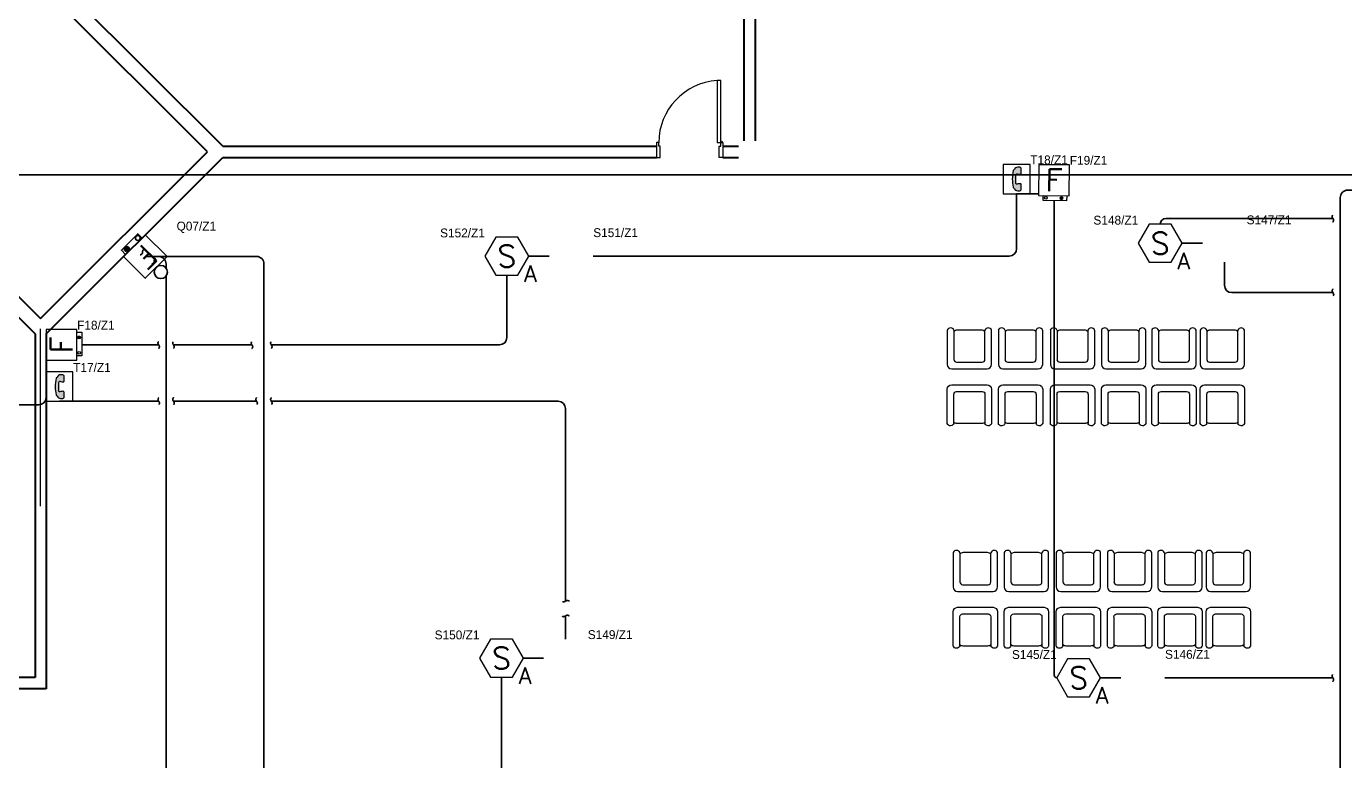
# Model space of a CAD drawing. Extents: x -59 to 582, y -1177 to 100.
# Drawn here: x 227.62 to 245.47, y -646.1 to -636.15 of the extents above; entities that cross this region are included whole.
import ezdxf
from ezdxf.enums import TextEntityAlignment as Align

# ---------------------------------------------------------------- set-up
doc = ezdxf.new("R2010")
doc.units = 0
doc.header["$LTSCALE"] = 0.15
doc.linetypes.add('HIDDEN', pattern=[0.375, 0.25, -0.125])
doc.layers.get('0').update_dxf_attribs({"color": 252})
for name, color, linetype in [('0 ARCH', 252, 'Continuous'), ('0 fire alarm', 252, 'Continuous'), ('0 sockets', 252, 'Continuous'), ('AUTOINCR', 7, 'Continuous'), ('bound', 252, 'Continuous'), ('FIRE_LOOP', 7, 'Continuous'), ('WIRING', 4, 'Continuous')]:
    doc.layers.add(name, color=color, linetype=linetype)
for name, color, linetype, lineweight in [('anal', 252, 'Continuous', 20), ('DOOR', 252, 'Continuous', 20), ('FUR', 252, 'Continuous', 9), ('T-FIRE-B', 4, 'Continuous', 0), ('T-TEXT', 2, 'Continuous', 0), ('wall', 252, 'Continuous', 30)]:
    doc.layers.add(name, color=color, linetype=linetype, lineweight=lineweight)
doc.styles.add('ROMAND', font='ROMAND.SHX')
doc.styles.add('ROMANS', font='ROMANS.shx', dxfattribs={"width": 0.8})
doc.styles.add('TEXT-NFP', font='simplex.shx')
pattern_1 = [(0, (0, 0), (0, 6.985), [5.08, -1.905]), (90, (0, 0), (-6.985, 4e-16), [5.08, -1.905])]

# ---------------------------------------------------------------- blocks, each defined once
blk = doc.blocks.new('WQ')
h = blk.add_hatch(color=6)
h.dxf.hatch_style = 1
h.paths.add_polyline_path([(-126.091, 5), (-126.091, -169.521), (126.091, -169.521), (126.091, 5)])
h.paths.add_polyline_path([(121.091, 0), (121.091, -164.521), (-121.091, -164.521), (-121.091, 0)], flags=16)
at = {"layer": '0 sockets', "color": 3, "style": 'ROMAND'}
blk.add_attdef('ACCESS_CONTROL', (-48.663, 7.622), '', height=7.973, dxfattribs=at)
blk = doc.blocks.new('ARCH')
at = {"layer": 'anal'}
blk.add_line((46.2, 372.6), (46.2, 375), dxfattribs=at)
blk.add_line((46.2, 372.6), (46.2, 375), dxfattribs=at)
blk.add_line((46.2, 372.6), (46.2, 375), dxfattribs=at)
blk.add_line((46.2, 372.6), (46.2, 375), dxfattribs=at)
blk.add_line((46.2, 372.6), (46.2, 375), dxfattribs=at)
blk.add_line((46.2, 372.6), (46.2, 375), dxfattribs=at)
blk.add_line((46.2, 372.6), (46.2, 375), dxfattribs=at)
blk.add_line((46.2, 372.6), (46.2, 375), dxfattribs=at)
blk.add_line((46.2, 372.6), (46.2, 375), dxfattribs=at)
blk.add_line((46.2, 372.6), (46.2, 375), dxfattribs=at)
blk.add_line((46.2, 372.6), (46.2, 375), dxfattribs=at)
blk.add_line((46.2, 372.6), (46.2, 375), dxfattribs=at)
blk.add_line((46.2, 372.6), (46.2, 375), dxfattribs=at)
blk.add_line((46.2, 372.6), (46.2, 375), dxfattribs=at)
blk.add_line((46.2, 372.6), (46.2, 375), dxfattribs=at)
blk.add_line((46.2, 372.6), (46.2, 375), dxfattribs=at)
blk.add_line((46.2, 372.6), (46.2, 375), dxfattribs=at)
blk.add_line((46.2, 372.6), (46.2, 375), dxfattribs=at)
at = {"layer": 'bound', "color": 2}
blk.add_lwpolyline([(91.902, 377.348), (94.426, 377.348), (94.426, 312.722), (-14.994, 312.722), (-14.994, 377.09), (94.639, 377.09)], dxfattribs=at)
at = {"layer": 'DOOR'}
for p, q in [((55.411, 378.365), (55.363, 378.365)), ((55.363, 378.365), (55.363, 377.525)), ((55.411, 377.525), (55.411, 378.365)), ((54.571, 377.525), (54.541, 377.525)), ((54.541, 377.525), (54.541, 377.325)), ((54.571, 377.475), (54.571, 377.525)), ((54.591, 377.475), (54.571, 377.475)), ((54.591, 377.325), (54.591, 377.475)), ((55.363, 377.525), (55.411, 377.525)), ((55.391, 377.325), (55.391, 377.475)), ((55.391, 377.475), (55.411, 377.475)), ((55.411, 377.525), (55.441, 377.525)), ((55.411, 377.475), (55.411, 377.525)), ((55.441, 377.525), (55.441, 377.325)), ((54.541, 377.325), (54.591, 377.325)), ((55.441, 377.325), (55.391, 377.325))]:
    blk.add_line(p, q, dxfattribs=at)
blk.add_circle((55.421, 377.535), 0.01, dxfattribs=at)
blk.add_arc((55.416, 377.522), 0.845, 93.6111, 179.7782, dxfattribs=at)
at = {"layer": 'FUR'}
for p, q in [((58.478, 374.984), (58.478, 374.519)), ((58.568, 374.982), (58.568, 374.587)), ((58.943, 374.984), (58.613, 374.984)), ((58.988, 374.587), (58.988, 374.982)), ((59.078, 374.519), (59.078, 374.984)), ((59.17, 374.984), (59.17, 374.519)), ((59.26, 374.982), (59.26, 374.587)), ((59.635, 374.984), (59.305, 374.984)), ((59.68, 374.587), (59.68, 374.982)), ((59.77, 374.519), (59.77, 374.984)), ((59.874, 374.984), (59.874, 374.519)), ((59.964, 374.982), (59.964, 374.587)), ((60.339, 374.984), (60.009, 374.984)), ((60.384, 374.587), (60.384, 374.982)), ((60.474, 374.519), (60.474, 374.984)), ((60.565, 374.984), (60.565, 374.519)), ((60.655, 374.982), (60.655, 374.587)), ((61.03, 374.984), (60.7, 374.984)), ((61.075, 374.587), (61.075, 374.982)), ((61.165, 374.519), (61.165, 374.984)), ((61.247, 374.984), (61.247, 374.519)), ((61.337, 374.982), (61.337, 374.587)), ((61.712, 374.984), (61.382, 374.984)), ((61.757, 374.587), (61.757, 374.982)), ((61.847, 374.519), (61.847, 374.984)), ((61.903, 374.984), (61.903, 374.519)), ((61.993, 374.982), (61.993, 374.587)), ((62.368, 374.984), (62.038, 374.984)), ((62.413, 374.587), (62.413, 374.982)), ((62.503, 374.519), (62.503, 374.984)), ((58.605, 374.549), (58.95, 374.549)), ((59.297, 374.549), (59.642, 374.549)), ((60.001, 374.549), (60.346, 374.549)), ((60.693, 374.549), (61.038, 374.549)), ((61.374, 374.549), (61.719, 374.549)), ((62.03, 374.549), (62.375, 374.549)), ((58.538, 374.459), (59.018, 374.459)), ((59.23, 374.459), (59.71, 374.459)), ((59.934, 374.459), (60.414, 374.459)), ((60.625, 374.459), (61.105, 374.459)), ((61.307, 374.459), (61.787, 374.459)), ((61.963, 374.459), (62.443, 374.459)), ((58.478, 373.718), (58.478, 374.183)), ((58.538, 374.243), (59.018, 374.243)), ((59.078, 374.183), (59.078, 373.718)), ((59.17, 373.718), (59.17, 374.183)), ((59.23, 374.243), (59.71, 374.243)), ((59.77, 374.183), (59.77, 373.718)), ((59.874, 373.718), (59.874, 374.183)), ((59.934, 374.243), (60.414, 374.243)), ((60.474, 374.183), (60.474, 373.718)), ((60.565, 373.718), (60.565, 374.183)), ((60.625, 374.243), (61.105, 374.243)), ((61.165, 374.183), (61.165, 373.718)), ((61.247, 373.718), (61.247, 374.183)), ((61.307, 374.243), (61.787, 374.243)), ((61.847, 374.183), (61.847, 373.718)), ((61.903, 373.718), (61.903, 374.183)), ((61.963, 374.243), (62.443, 374.243)), ((62.503, 374.183), (62.503, 373.718)), ((58.568, 373.72), (58.568, 374.115)), ((58.605, 374.153), (58.95, 374.153)), ((58.988, 374.115), (58.988, 373.72)), ((59.26, 373.72), (59.26, 374.115)), ((59.297, 374.153), (59.642, 374.153)), ((59.68, 374.115), (59.68, 373.72)), ((59.964, 373.72), (59.964, 374.115)), ((60.001, 374.153), (60.346, 374.153)), ((60.384, 374.115), (60.384, 373.72)), ((60.655, 373.72), (60.655, 374.115)), ((60.693, 374.153), (61.038, 374.153)), ((61.075, 374.115), (61.075, 373.72)), ((61.337, 373.72), (61.337, 374.115)), ((61.374, 374.153), (61.719, 374.153)), ((61.757, 374.115), (61.757, 373.72)), ((61.993, 373.72), (61.993, 374.115)), ((62.03, 374.153), (62.375, 374.153)), ((62.413, 374.115), (62.413, 373.72)), ((58.943, 373.718), (58.613, 373.718)), ((59.635, 373.718), (59.305, 373.718)), ((60.339, 373.718), (60.009, 373.718)), ((61.03, 373.718), (60.7, 373.718)), ((61.712, 373.718), (61.382, 373.718)), ((62.368, 373.718), (62.038, 373.718)), ((58.558, 371.969), (58.558, 371.504)), ((58.648, 371.967), (58.648, 371.572)), ((59.023, 371.969), (58.693, 371.969)), ((59.068, 371.572), (59.068, 371.967)), ((59.158, 371.504), (59.158, 371.969)), ((59.25, 371.969), (59.25, 371.504)), ((59.34, 371.967), (59.34, 371.572)), ((59.715, 371.969), (59.385, 371.969)), ((59.76, 371.572), (59.76, 371.967)), ((59.85, 371.504), (59.85, 371.969)), ((59.954, 371.969), (59.954, 371.504)), ((60.044, 371.967), (60.044, 371.572)), ((60.419, 371.969), (60.089, 371.969)), ((60.464, 371.572), (60.464, 371.967)), ((60.554, 371.504), (60.554, 371.969)), ((60.646, 371.969), (60.646, 371.504)), ((60.736, 371.967), (60.736, 371.572)), ((61.111, 371.969), (60.781, 371.969)), ((61.156, 371.572), (61.156, 371.967)), ((61.246, 371.504), (61.246, 371.969)), ((61.328, 371.969), (61.328, 371.504)), ((61.418, 371.967), (61.418, 371.572)), ((61.793, 371.969), (61.463, 371.969)), ((61.838, 371.572), (61.838, 371.967)), ((61.928, 371.504), (61.928, 371.969)), ((61.983, 371.969), (61.983, 371.504)), ((62.073, 371.967), (62.073, 371.572)), ((62.448, 371.969), (62.118, 371.969)), ((62.493, 371.572), (62.493, 371.967)), ((62.583, 371.504), (62.583, 371.969)), ((58.686, 371.534), (59.031, 371.534)), ((59.378, 371.534), (59.723, 371.534)), ((60.082, 371.534), (60.427, 371.534)), ((60.773, 371.534), (61.118, 371.534)), ((61.455, 371.534), (61.8, 371.534)), ((62.111, 371.534), (62.456, 371.534)), ((58.618, 371.444), (59.098, 371.444)), ((59.31, 371.444), (59.79, 371.444)), ((60.014, 371.444), (60.494, 371.444)), ((60.706, 371.444), (61.186, 371.444)), ((61.388, 371.444), (61.868, 371.444)), ((62.043, 371.444), (62.523, 371.444)), ((58.558, 370.703), (58.558, 371.168)), ((58.618, 371.228), (59.098, 371.228)), ((58.686, 371.138), (59.031, 371.138)), ((59.158, 371.168), (59.158, 370.703)), ((59.25, 370.703), (59.25, 371.168)), ((59.31, 371.228), (59.79, 371.228)), ((59.378, 371.138), (59.723, 371.138)), ((59.85, 371.168), (59.85, 370.703)), ((59.954, 370.703), (59.954, 371.168)), ((60.014, 371.228), (60.494, 371.228)), ((60.082, 371.138), (60.427, 371.138)), ((60.554, 371.168), (60.554, 370.703)), ((60.646, 370.703), (60.646, 371.168)), ((60.706, 371.228), (61.186, 371.228)), ((60.773, 371.138), (61.118, 371.138)), ((61.246, 371.168), (61.246, 370.703)), ((61.328, 370.703), (61.328, 371.168)), ((61.388, 371.228), (61.868, 371.228)), ((61.455, 371.138), (61.8, 371.138)), ((61.928, 371.168), (61.928, 370.703)), ((61.983, 370.703), (61.983, 371.168)), ((62.043, 371.228), (62.523, 371.228)), ((62.111, 371.138), (62.456, 371.138)), ((62.583, 371.168), (62.583, 370.703)), ((58.648, 370.705), (58.648, 371.101)), ((59.068, 371.101), (59.068, 370.705)), ((59.34, 370.705), (59.34, 371.101)), ((59.76, 371.101), (59.76, 370.705)), ((60.044, 370.705), (60.044, 371.101)), ((60.464, 371.101), (60.464, 370.705)), ((60.736, 370.705), (60.736, 371.101)), ((61.156, 371.101), (61.156, 370.705)), ((61.418, 370.705), (61.418, 371.101)), ((61.838, 371.101), (61.838, 370.705)), ((62.073, 370.705), (62.073, 371.101)), ((62.493, 371.101), (62.493, 370.705)), ((59.023, 370.703), (58.693, 370.703)), ((59.715, 370.703), (59.385, 370.703)), ((60.419, 370.703), (60.089, 370.703)), ((61.111, 370.703), (60.781, 370.703)), ((61.793, 370.703), (61.463, 370.703)), ((62.448, 370.703), (62.118, 370.703))]:
    blk.add_line(p, q, dxfattribs=at)
for centre, major_axis, start_param, end_param in [((58.522, 374.967), (-0.0339, 0.0339), 4.256093, 6.69338), ((58.613, 374.924), (-0.0424, 0.0424), -0.785398, 0.062664), ((58.943, 374.924), (0.0424, 0.0424), 6.220521, 7.068583), ((59.033, 374.967), (0.0339, 0.0339), 5.87299, 8.310278), ((59.214, 374.967), (-0.0339, 0.0339), 4.256093, 6.69338), ((59.305, 374.924), (-0.0424, 0.0424), -0.785398, 0.062664), ((59.635, 374.924), (0.0424, 0.0424), 6.220521, 7.068583), ((59.725, 374.967), (0.0339, 0.0339), 5.87299, 8.310278), ((59.918, 374.967), (-0.0339, 0.0339), 4.256093, 6.69338), ((60.009, 374.924), (-0.0424, 0.0424), -0.785398, 0.062664), ((60.339, 374.924), (0.0424, 0.0424), 6.220521, 7.068583), ((60.429, 374.967), (0.0339, 0.0339), 5.87299, 8.310278), ((60.61, 374.967), (-0.0339, 0.0339), 4.256093, 6.69338), ((60.7, 374.924), (-0.0424, 0.0424), -0.785398, 0.062664), ((61.03, 374.924), (0.0424, 0.0424), 6.220521, 7.068583), ((61.121, 374.967), (0.0339, 0.0339), 5.87299, 8.310278), ((61.292, 374.967), (-0.0339, 0.0339), 4.256093, 6.69338), ((61.382, 374.924), (-0.0424, 0.0424), -0.785398, 0.062664), ((61.712, 374.924), (0.0424, 0.0424), 6.220521, 7.068583), ((61.802, 374.967), (0.0339, 0.0339), 5.87299, 8.310278), ((61.947, 374.967), (-0.0339, 0.0339), 4.256093, 6.69338), ((62.038, 374.924), (-0.0424, 0.0424), -0.785398, 0.062664), ((62.368, 374.924), (0.0424, 0.0424), 6.220521, 7.068583), ((62.458, 374.967), (0.0339, 0.0339), 5.87299, 8.310278), ((58.538, 374.519), (-0.0424, 0.0424), 0.785398, 2.356194), ((58.605, 374.587), (0.0265, 0.0265), 2.356194, 3.926991), ((58.95, 374.587), (0.0265, 0.0265), 3.926991, 5.497787), ((59.018, 374.519), (0.0424, 0.0424), 3.926991, 5.497787), ((59.23, 374.519), (-0.0424, 0.0424), 0.785398, 2.356194), ((59.297, 374.587), (0.0265, 0.0265), 2.356194, 3.926991), ((59.642, 374.587), (0.0265, 0.0265), 3.926991, 5.497787), ((59.71, 374.519), (0.0424, 0.0424), 3.926991, 5.497787), ((59.934, 374.519), (-0.0424, 0.0424), 0.785398, 2.356194), ((60.001, 374.587), (0.0265, 0.0265), 2.356194, 3.926991), ((60.346, 374.587), (0.0265, 0.0265), 3.926991, 5.497787), ((60.414, 374.519), (0.0424, 0.0424), 3.926991, 5.497787), ((60.625, 374.519), (-0.0424, 0.0424), 0.785398, 2.356194), ((60.693, 374.587), (0.0265, 0.0265), 2.356194, 3.926991), ((61.038, 374.587), (0.0265, 0.0265), 3.926991, 5.497787), ((61.105, 374.519), (0.0424, 0.0424), 3.926991, 5.497787), ((61.307, 374.519), (-0.0424, 0.0424), 0.785398, 2.356194), ((61.374, 374.587), (0.0265, 0.0265), 2.356194, 3.926991), ((61.719, 374.587), (0.0265, 0.0265), 3.926991, 5.497787), ((61.787, 374.519), (0.0424, 0.0424), 3.926991, 5.497787), ((61.963, 374.519), (-0.0424, 0.0424), 0.785398, 2.356194), ((62.03, 374.587), (0.0265, 0.0265), 2.356194, 3.926991), ((62.375, 374.587), (0.0265, 0.0265), 3.926991, 5.497787), ((62.443, 374.519), (0.0424, 0.0424), 3.926991, 5.497787), ((58.603, 371.952), (-0.0339, 0.0339), 4.256093, 6.69338), ((58.693, 371.909), (-0.0424, 0.0424), -0.785398, 0.062664), ((59.023, 371.909), (0.0424, 0.0424), 6.220521, 7.068583), ((59.114, 371.952), (0.0339, 0.0339), 5.87299, 8.310278), ((59.295, 371.952), (-0.0339, 0.0339), 4.256093, 6.69338), ((59.385, 371.909), (-0.0424, 0.0424), -0.785398, 0.062664), ((59.715, 371.909), (0.0424, 0.0424), 6.220521, 7.068583), ((59.806, 371.952), (0.0339, 0.0339), 5.87299, 8.310278), ((59.999, 371.952), (-0.0339, 0.0339), 4.256093, 6.69338), ((60.089, 371.909), (-0.0424, 0.0424), -0.785398, 0.062664), ((60.419, 371.909), (0.0424, 0.0424), 6.220521, 7.068583), ((60.509, 371.952), (0.0339, 0.0339), 5.87299, 8.310278), ((60.691, 371.952), (-0.0339, 0.0339), 4.256093, 6.69338), ((60.781, 371.909), (-0.0424, 0.0424), -0.785398, 0.062664), ((61.111, 371.909), (0.0424, 0.0424), 6.220521, 7.068583), ((61.201, 371.952), (0.0339, 0.0339), 5.87299, 8.310278), ((61.372, 371.952), (-0.0339, 0.0339), 4.256093, 6.69338), ((61.463, 371.909), (-0.0424, 0.0424), -0.785398, 0.062664), ((61.793, 371.909), (0.0424, 0.0424), 6.220521, 7.068583), ((61.883, 371.952), (0.0339, 0.0339), 5.87299, 8.310278), ((62.028, 371.952), (-0.0339, 0.0339), 4.256093, 6.69338), ((62.118, 371.909), (-0.0424, 0.0424), -0.785398, 0.062664), ((62.448, 371.909), (0.0424, 0.0424), 6.220521, 7.068583), ((62.539, 371.952), (0.0339, 0.0339), 5.87299, 8.310278), ((58.618, 371.504), (-0.0424, 0.0424), 0.785398, 2.356194), ((58.686, 371.572), (0.0265, 0.0265), 2.356194, 3.926991), ((59.031, 371.572), (0.0265, 0.0265), 3.926991, 5.497787), ((59.098, 371.504), (0.0424, 0.0424), 3.926991, 5.497787), ((59.31, 371.504), (-0.0424, 0.0424), 0.785398, 2.356194), ((59.378, 371.572), (0.0265, 0.0265), 2.356194, 3.926991), ((59.723, 371.572), (0.0265, 0.0265), 3.926991, 5.497787), ((59.79, 371.504), (0.0424, 0.0424), 3.926991, 5.497787), ((60.014, 371.504), (-0.0424, 0.0424), 0.785398, 2.356194), ((60.082, 371.572), (0.0265, 0.0265), 2.356194, 3.926991), ((60.427, 371.572), (0.0265, 0.0265), 3.926991, 5.497787), ((60.494, 371.504), (0.0424, 0.0424), 3.926991, 5.497787), ((60.706, 371.504), (-0.0424, 0.0424), 0.785398, 2.356194), ((60.773, 371.572), (0.0265, 0.0265), 2.356194, 3.926991), ((61.118, 371.572), (0.0265, 0.0265), 3.926991, 5.497787), ((61.186, 371.504), (0.0424, 0.0424), 3.926991, 5.497787), ((61.388, 371.504), (-0.0424, 0.0424), 0.785398, 2.356194), ((61.455, 371.572), (0.0265, 0.0265), 2.356194, 3.926991), ((61.8, 371.572), (0.0265, 0.0265), 3.926991, 5.497787), ((61.868, 371.504), (0.0424, 0.0424), 3.926991, 5.497787), ((62.043, 371.504), (-0.0424, 0.0424), 0.785398, 2.356194), ((62.111, 371.572), (0.0265, 0.0265), 2.356194, 3.926991), ((62.456, 371.572), (0.0265, 0.0265), 3.926991, 5.497787), ((62.523, 371.504), (0.0424, 0.0424), 3.926991, 5.497787)]:
    blk.add_ellipse(centre, major_axis=major_axis, ratio=1, start_param=start_param, end_param=end_param, dxfattribs=at)
at = {"layer": 'FUR', "extrusion": (0, 0, -1)}
for centre, major_axis, start_param, end_param in [((58.538, 374.183), (0.0424, 0.0424), 3.926991, 5.497787), ((59.018, 374.183), (-0.0424, 0.0424), 0.785398, 2.356194), ((59.23, 374.183), (0.0424, 0.0424), 3.926991, 5.497787), ((59.71, 374.183), (-0.0424, 0.0424), 0.785398, 2.356194), ((59.934, 374.183), (0.0424, 0.0424), 3.926991, 5.497787), ((60.414, 374.183), (-0.0424, 0.0424), 0.785398, 2.356194), ((60.625, 374.183), (0.0424, 0.0424), 3.926991, 5.497787), ((61.105, 374.183), (-0.0424, 0.0424), 0.785398, 2.356194), ((61.307, 374.183), (0.0424, 0.0424), 3.926991, 5.497787), ((61.787, 374.183), (-0.0424, 0.0424), 0.785398, 2.356194), ((61.963, 374.183), (0.0424, 0.0424), 3.926991, 5.497787), ((62.443, 374.183), (-0.0424, 0.0424), 0.785398, 2.356194), ((58.605, 374.115), (0.0265, 0.0265), 3.926991, 5.497787), ((58.95, 374.115), (0.0265, 0.0265), -0.785398, 0.785398), ((59.297, 374.115), (0.0265, 0.0265), 3.926991, 5.497787), ((59.642, 374.115), (0.0265, 0.0265), -0.785398, 0.785398), ((60.001, 374.115), (0.0265, 0.0265), 3.926991, 5.497787), ((60.346, 374.115), (0.0265, 0.0265), -0.785398, 0.785398), ((60.693, 374.115), (0.0265, 0.0265), 3.926991, 5.497787), ((61.038, 374.115), (0.0265, 0.0265), -0.785398, 0.785398), ((61.374, 374.115), (0.0265, 0.0265), 3.926991, 5.497787), ((61.719, 374.115), (0.0265, 0.0265), -0.785398, 0.785398), ((62.03, 374.115), (0.0265, 0.0265), 3.926991, 5.497787), ((62.375, 374.115), (0.0265, 0.0265), -0.785398, 0.785398), ((58.522, 373.735), (0.0339, 0.0339), 1.1145, 3.551788), ((58.613, 373.778), (0.0424, 0.0424), 2.356194, 3.204257), ((58.943, 373.778), (-0.0424, 0.0424), 3.078929, 3.926991), ((59.033, 373.735), (-0.0339, 0.0339), 2.731397, 5.168685), ((59.214, 373.735), (0.0339, 0.0339), 1.1145, 3.551788), ((59.305, 373.778), (0.0424, 0.0424), 2.356194, 3.204257), ((59.635, 373.778), (-0.0424, 0.0424), 3.078929, 3.926991), ((59.725, 373.735), (-0.0339, 0.0339), 2.731397, 5.168685), ((59.918, 373.735), (0.0339, 0.0339), 1.1145, 3.551788), ((60.009, 373.778), (0.0424, 0.0424), 2.356194, 3.204257), ((60.339, 373.778), (-0.0424, 0.0424), 3.078929, 3.926991), ((60.429, 373.735), (-0.0339, 0.0339), 2.731397, 5.168685), ((60.61, 373.735), (0.0339, 0.0339), 1.1145, 3.551788), ((60.7, 373.778), (0.0424, 0.0424), 2.356194, 3.204257), ((61.03, 373.778), (-0.0424, 0.0424), 3.078929, 3.926991), ((61.121, 373.735), (-0.0339, 0.0339), 2.731397, 5.168685), ((61.292, 373.735), (0.0339, 0.0339), 1.1145, 3.551788), ((61.382, 373.778), (0.0424, 0.0424), 2.356194, 3.204257), ((61.712, 373.778), (-0.0424, 0.0424), 3.078929, 3.926991), ((61.802, 373.735), (-0.0339, 0.0339), 2.731397, 5.168685), ((61.947, 373.735), (0.0339, 0.0339), 1.1145, 3.551788), ((62.038, 373.778), (0.0424, 0.0424), 2.356194, 3.204257), ((62.368, 373.778), (-0.0424, 0.0424), 3.078929, 3.926991), ((62.458, 373.735), (-0.0339, 0.0339), 2.731397, 5.168685), ((58.618, 371.168), (0.0424, 0.0424), 3.926991, 5.497787), ((58.686, 371.101), (0.0265, 0.0265), 3.926991, 5.497787), ((59.031, 371.101), (0.0265, 0.0265), -0.785398, 0.785398), ((59.098, 371.168), (-0.0424, 0.0424), 0.785398, 2.356194), ((59.31, 371.168), (0.0424, 0.0424), 3.926991, 5.497787), ((59.378, 371.101), (0.0265, 0.0265), 3.926991, 5.497787), ((59.723, 371.101), (0.0265, 0.0265), -0.785398, 0.785398), ((59.79, 371.168), (-0.0424, 0.0424), 0.785398, 2.356194), ((60.014, 371.168), (0.0424, 0.0424), 3.926991, 5.497787), ((60.082, 371.101), (0.0265, 0.0265), 3.926991, 5.497787), ((60.427, 371.101), (0.0265, 0.0265), -0.785398, 0.785398), ((60.494, 371.168), (-0.0424, 0.0424), 0.785398, 2.356194), ((60.706, 371.168), (0.0424, 0.0424), 3.926991, 5.497787), ((60.773, 371.101), (0.0265, 0.0265), 3.926991, 5.497787), ((61.118, 371.101), (0.0265, 0.0265), -0.785398, 0.785398), ((61.186, 371.168), (-0.0424, 0.0424), 0.785398, 2.356194), ((61.388, 371.168), (0.0424, 0.0424), 3.926991, 5.497787), ((61.455, 371.101), (0.0265, 0.0265), 3.926991, 5.497787), ((61.8, 371.101), (0.0265, 0.0265), -0.785398, 0.785398), ((61.868, 371.168), (-0.0424, 0.0424), 0.785398, 2.356194), ((62.043, 371.168), (0.0424, 0.0424), 3.926991, 5.497787), ((62.111, 371.101), (0.0265, 0.0265), 3.926991, 5.497787), ((62.456, 371.101), (0.0265, 0.0265), -0.785398, 0.785398), ((62.523, 371.168), (-0.0424, 0.0424), 0.785398, 2.356194), ((58.603, 370.721), (0.0339, 0.0339), 1.1145, 3.551788), ((58.693, 370.763), (0.0424, 0.0424), 2.356194, 3.204257), ((59.023, 370.763), (-0.0424, 0.0424), 3.078929, 3.926991), ((59.114, 370.721), (-0.0339, 0.0339), 2.731397, 5.168685), ((59.295, 370.721), (0.0339, 0.0339), 1.1145, 3.551788), ((59.385, 370.763), (0.0424, 0.0424), 2.356194, 3.204257), ((59.715, 370.763), (-0.0424, 0.0424), 3.078929, 3.926991), ((59.806, 370.721), (-0.0339, 0.0339), 2.731397, 5.168685), ((59.999, 370.721), (0.0339, 0.0339), 1.1145, 3.551788), ((60.089, 370.763), (0.0424, 0.0424), 2.356194, 3.204257), ((60.419, 370.763), (-0.0424, 0.0424), 3.078929, 3.926991), ((60.509, 370.721), (-0.0339, 0.0339), 2.731397, 5.168685), ((60.691, 370.721), (0.0339, 0.0339), 1.1145, 3.551788), ((60.781, 370.763), (0.0424, 0.0424), 2.356194, 3.204257), ((61.111, 370.763), (-0.0424, 0.0424), 3.078929, 3.926991), ((61.201, 370.721), (-0.0339, 0.0339), 2.731397, 5.168685), ((61.372, 370.721), (0.0339, 0.0339), 1.1145, 3.551788), ((61.463, 370.763), (0.0424, 0.0424), 2.356194, 3.204257), ((61.793, 370.763), (-0.0424, 0.0424), 3.078929, 3.926991), ((61.883, 370.721), (-0.0339, 0.0339), 2.731397, 5.168685), ((62.028, 370.721), (0.0339, 0.0339), 1.1145, 3.551788), ((62.118, 370.763), (0.0424, 0.0424), 2.356194, 3.204257), ((62.448, 370.763), (-0.0424, 0.0424), 3.078929, 3.926991), ((62.539, 370.721), (-0.0339, 0.0339), 2.731397, 5.168685)]:
    blk.add_ellipse(centre, major_axis=major_axis, ratio=1, start_param=start_param, end_param=end_param, dxfattribs=at)
at = {"layer": 'wall'}
for p, q in [((55.725, 384.666), (55.725, 377.55)), ((55.875, 384.534), (55.875, 377.55)), ((48.459, 377.4), (46.1, 379.759)), ((48.666, 377.475), (46.3, 379.841)), ((43.841, 377.5), (46.2, 375.141)), ((46.2, 375.141), (48.459, 377.4)), ((48.666, 377.475), (54.541, 377.475)), ((55.441, 377.475), (55.65, 377.475)), ((43.759, 377.3), (46.125, 374.934)), ((46.275, 374.934), (48.666, 377.325)), ((48.666, 377.325), (54.541, 377.325)), ((55.441, 377.325), (55.65, 377.325)), ((46.125, 374.934), (46.125, 370.275)), ((46.275, 374.934), (46.275, 370.125)), ((46.125, 370.275), (42.873, 370.275)), ((46.275, 370.125), (42.823, 370.125))]:
    blk.add_line(p, q, dxfattribs=at)
blk = doc.blocks.new('dressable smoke detectore above false ceiling')
blk.add_lwpolyline([(200, 0), (100, 173), (-100, 173), (-200, 0), (-100, -173), (100, -173)], close=True)
at = {"layer": 'T-TEXT', "style": 'ROMANS'}
blk.add_attdef('S', text='', height=200, dxfattribs=at).set_placement((0, 0, 0), align=Align.MIDDLE)
blk.add_attdef('A', text='', height=150, dxfattribs=at).set_placement((215, -161), align=Align.MIDDLE_CENTER)
blk = doc.blocks.new('*U264')
h = blk.add_hatch()
h.set_pattern_fill('ANGLE', color=3)
h.set_pattern_definition(pattern_1)
h.paths.add_polyline_path([(56, -302, 1), (81, -302, 1)])
blk.add_lwpolyline([(-140, -280), (140, -280), (140, 0), (-140, 0)], close=True)
at = {"color": 3}
blk.add_lwpolyline([(-99, -280), (116, -280), (116, -326), (-99, -326)], close=True, dxfattribs=at)
for centre in [(-73, -302), (68, -302)]:
    blk.add_circle(centre, 12.3, dxfattribs=at)
at = {"layer": 'T-TEXT', "style": 'TEXT-NFP'}
blk.add_attdef('F', text='', height=200, dxfattribs=at).set_placement((0, -140, 0), align=Align.MIDDLE)
blk = doc.blocks.new('*U265')
h = blk.add_hatch()
h.set_pattern_fill('ANGLE', color=3)
h.set_pattern_definition(pattern_1)
h.paths.add_polyline_path([(56, -302, 1), (81, -302, 1)])
blk.add_lwpolyline([(-140, -280), (140, -280), (140, 0), (-140, 0)], close=True)
at = {"color": 3}
blk.add_lwpolyline([(-99, -280), (116, -280), (116, -326), (-99, -326)], close=True, dxfattribs=at)
for centre in [(-73, -302), (68, -302)]:
    blk.add_circle(centre, 12.3, dxfattribs=at)
at = {"layer": 'T-TEXT', "style": 'TEXT-NFP'}
blk.add_attdef('F', text='', height=200, dxfattribs=at).set_placement((0, -140, 0), align=Align.MIDDLE)
blk = doc.blocks.new('*U237')
h = blk.add_hatch(color=256)
h.dxf.hatch_style = 1
edge = h.paths.add_edge_path()
edge.add_arc((33, 257), 14.1, 13.6021, 92.3161)
edge.add_line((32, 271), (11, 271))
edge.add_arc((13, 231), 40.2, 92.7442, 154.2215)
edge.add_arc((-28, 250), 4.89, 309.2722, 334.2215, ccw=False)
edge.add_arc((-64, 281), 52.1, 306.6096, 318.7251, ccw=False)
edge.add_arc((-30, 235), 4.89, 115.3605, 167.8134)
edge.add_arc((352, 152), 396, 167.8076, 180.2975)
edge.add_arc((348, 148), 392, 179.7012, 192.2669)
edge.add_arc((-30, 66), 4.89, 193.2566, 244.6491)
edge.add_arc((-67, 18), 54.9, 39.8251, 51.6228, ccw=False)
edge.add_arc((-28, 50), 4.89, 25.7785, 50.7278, ccw=False)
edge.add_arc((13, 69), 40.2, 205.7785, 267.2558)
edge.add_line((11, 29), (32, 29))
edge.add_arc((33, 43), 14.1, 267.6839, 346.3979)
edge.add_arc((-161, 67), 209, 352.6045, 365.9008)
edge.add_arc((13, 87), 34.4, 1.9401, 17.7739)
edge.add_arc((41, 96), 4.89, 18.4909, 87.0716)
edge.add_arc((30, 28), 74.3, 81.4234, 109.9904)
edge.add_arc((2, 102), 4.89, 250.3513, 295.2423, ccw=False)
edge.add_arc((1, 106), 8.65, 174.514, 266.9586, ccw=False)
edge.add_arc((-1022, 147), 1015, 357.7161, 360.1614)
edge.add_arc((-1022, 153), 1015, 359.8386, 362.2839)
edge.add_arc((3, 194), 10.1, 100.6325, 185.9952, ccw=False)
edge.add_arc((2, 200), 4.89, 64.7577, 109.6487, ccw=False)
edge.add_arc((33, 273), 75, 247.791, 276.6818)
edge.add_arc((41, 204), 4.89, 279.9761, 341.5091)
edge.add_arc((13, 213), 34.4, 342.2261, 358.0599)
edge.add_arc((-161, 233), 209, 354.0992, 367.3955)
for p, q in [((137, 300), (-137, 300)), ((-137, 300), (-137, 0)), ((137, 0), (137, 300)), ((-137, 0), (137, 0))]:
    blk.add_line(p, q)
blk.add_lwpolyline([(46, 260, 0.357628), (32, 271), (11, 271, 0.27487), (-23, 248, -0.109294), (-24, 247, -0.052913), (-33, 239, 0.232951), (-35, 236, 0.054551), (-44, 150, 0.054883), (-35, 65, 0.228078), (-33, 61, -0.051523), (-24, 53, -0.109294), (-23, 52, 0.27487), (11, 29), (32, 29, 0.357628), (46, 40, 0.058081), (47, 88, 0.069198), (45, 98, 0.308503), (41, 101, 0.125296), (4, 97, -0.198418), (1, 97, -0.426767), (-7, 107, 0.01067), (-7, 150, 0.01067), (-7, 193, -0.390702), (1, 204, -0.198418), (4, 204, 0.126732), (42, 199, 0.275132), (45, 202, 0.069198), (47, 212, 0.058081)], format="xyb", close=True)
blk = doc.blocks.new('*U238')
h = blk.add_hatch(color=256)
h.dxf.hatch_style = 1
edge = h.paths.add_edge_path()
edge.add_arc((33, 257), 14.1, 13.6021, 92.3161)
edge.add_line((32, 271), (11, 271))
edge.add_arc((13, 231), 40.2, 92.7442, 154.2215)
edge.add_arc((-28, 250), 4.89, 309.2722, 334.2215, ccw=False)
edge.add_arc((-64, 281), 52.1, 306.6096, 318.7251, ccw=False)
edge.add_arc((-30, 235), 4.89, 115.3605, 167.8134)
edge.add_arc((352, 152), 396, 167.8076, 180.2975)
edge.add_arc((348, 148), 392, 179.7012, 192.2669)
edge.add_arc((-30, 66), 4.89, 193.2566, 244.6491)
edge.add_arc((-67, 18), 54.9, 39.8251, 51.6228, ccw=False)
edge.add_arc((-28, 50), 4.89, 25.7785, 50.7278, ccw=False)
edge.add_arc((13, 69), 40.2, 205.7785, 267.2558)
edge.add_line((11, 29), (32, 29))
edge.add_arc((33, 43), 14.1, 267.6839, 346.3979)
edge.add_arc((-161, 67), 209, 352.6045, 365.9008)
edge.add_arc((13, 87), 34.4, 1.9401, 17.7739)
edge.add_arc((41, 96), 4.89, 18.4909, 87.0716)
edge.add_arc((30, 28), 74.3, 81.4234, 109.9904)
edge.add_arc((2, 102), 4.89, 250.3513, 295.2423, ccw=False)
edge.add_arc((1, 106), 8.65, 174.514, 266.9586, ccw=False)
edge.add_arc((-1022, 147), 1015, 357.7161, 360.1614)
edge.add_arc((-1022, 153), 1015, 359.8386, 362.2839)
edge.add_arc((3, 194), 10.1, 100.6325, 185.9952, ccw=False)
edge.add_arc((2, 200), 4.89, 64.7577, 109.6487, ccw=False)
edge.add_arc((33, 273), 75, 247.791, 276.6818)
edge.add_arc((41, 204), 4.89, 279.9761, 341.5091)
edge.add_arc((13, 213), 34.4, 342.2261, 358.0599)
edge.add_arc((-161, 233), 209, 354.0992, 367.3955)
for p, q in [((137, 300), (-137, 300)), ((-137, 300), (-137, 0)), ((137, 0), (137, 300)), ((-137, 0), (137, 0))]:
    blk.add_line(p, q)
blk.add_lwpolyline([(46, 260, 0.357628), (32, 271), (11, 271, 0.27487), (-23, 248, -0.109294), (-24, 247, -0.052913), (-33, 239, 0.232951), (-35, 236, 0.054551), (-44, 150, 0.054883), (-35, 65, 0.228078), (-33, 61, -0.051523), (-24, 53, -0.109294), (-23, 52, 0.27487), (11, 29), (32, 29, 0.357628), (46, 40, 0.058081), (47, 88, 0.069198), (45, 98, 0.308503), (41, 101, 0.125296), (4, 97, -0.198418), (1, 97, -0.426767), (-7, 107, 0.01067), (-7, 150, 0.01067), (-7, 193, -0.390702), (1, 204, -0.198418), (4, 204, 0.126732), (42, 199, 0.275132), (45, 202, 0.069198), (47, 212, 0.058081)], format="xyb", close=True)
blk = doc.blocks.new('*U220')
at = {"linetype": 'ByBlock'}
h = blk.add_hatch(dxfattribs=at)
h.set_pattern_fill('ANGLE', color=2)
h.set_pattern_definition([(0, (2e-14, -140), (0, 6.985), [5.08, -1.905]), (90, (2e-14, -140), (-6.985, 4e-16), [5.08, -1.905])])
h.paths.add_polyline_path([(49, -167, 1), (94, -167, 1)])
at = {"color": 2}
blk.add_lwpolyline([(-140, -140), (140, -140), (140, 140), (-140, 140)], close=True, dxfattribs=at)
at = {"color": 6, "linetype": 'ByBlock'}
blk.add_lwpolyline([(-98, -140), (113, -140), (113, -195), (-98, -195)], close=True, dxfattribs=at)
at = {"color": 2}
blk.add_circle((0, 200), 60, dxfattribs=at)
at = {"color": 6, "linetype": 'ByBlock'}
for centre in [(-71, -167), (71, -167)]:
    blk.add_circle(centre, 22.5, dxfattribs=at)
at = {"layer": 'T-TEXT', "color": 2, "style": 'TEXT-NFP'}
blk.add_attdef('F', text='', height=200, dxfattribs=at).set_placement((0, 0, 0), align=Align.MIDDLE)
blk = doc.blocks.new('endtick', base_point=(-3267.27, -69559.4))
at = {"layer": 'WIRING', "color": 2, "linetype": 'HIDDEN'}
blk.add_spline([(-3267.27, -69509.4), (-3276.985, -69534.4), (-3267.27, -69559.4), (-3256.425, -69584.4), (-3267.27, -69609.4)], degree=3, dxfattribs=at)

msp = doc.modelspace()

# ---------------------------------------------------------------- linework, layer by layer
at = {"layer": '0 sockets', "color": 4}
for points in [[(238.608, -647.171), (245.31, -647.171, 0.414214), (245.41, -647.071), (245.41, -638.473, -0.414214), (245.51, -638.373), (247.401, -638.373)], [(229.51, -639.431), (229.51, -639.372, 0.414214), (229.41, -639.272), (229.228, -639.272)], [(229.228, -639.272), (230.735, -639.272, -0.414214), (230.835, -639.372), (230.835, -647.071, 0.414214), (230.935, -647.171), (233.951, -647.171)], [(227.817, -652.543), (229.41, -652.543, 0.414214), (229.51, -652.443), (229.51, -639.534)]]:
    msp.add_lwpolyline(points, format="xyb", dxfattribs=at)
at = {"layer": 'FIRE_LOOP', "color": 3}
for p, q in [((241.536, -638.03), (241.536, -638.03)), ((241.324, -638.421), (241.027, -638.421)), ((241.027, -638.421), (241.027, -639.166)), ((241.536, -644.946), (241.536, -638.515)), ((242.972, -638.835), (242.972, -638.836)), ((245.31, -638.756), (243.051, -638.756)), ((243.269, -639.093), (243.543, -639.093)), ((234.422, -639.266), (234.696, -639.266)), ((240.927, -639.266), (235.291, -639.266)), ((243.841, -639.351), (243.841, -639.662)), ((234.124, -639.524), (234.124, -640.37)), ((243.941, -639.762), (245.31, -639.762)), ((227.885, -640.47), (227.885, -641.183)), ((227.885, -640.47), (227.885, -640.47)), ((228.773, -640.47), (228.37, -640.47)), ((229.41, -640.47), (228.571, -640.47)), ((230.673, -640.47), (229.61, -640.47)), ((234.024, -640.47), (230.935, -640.47)), ((227.785, -641.283), (225.93, -641.283)), ((228.067, -641.234), (228.662, -641.234)), ((228.451, -641.234), (229.41, -641.234)), ((229.61, -641.234), (230.735, -641.234)), ((230.935, -641.234), (231.6, -641.234)), ((231.506, -641.234), (234.819, -641.234)), ((234.919, -641.334), (234.919, -643.942)), ((234.919, -644.142), (234.919, -644.456)), ((234.622, -644.713), (234.348, -644.713)), ((234.051, -644.971), (234.051, -649.082)), ((241.57, -644.98), (241.57, -644.98)), ((242.165, -644.98), (242.439, -644.98)), ((245.31, -644.98), (243.033, -644.98))]:
    msp.add_line(p, q, dxfattribs=at)
for centre, radius, start, end in [((243.051, -638.835), 0.0794, 90, 180), ((240.927, -639.166), 0.1, 270, 0), ((243.941, -639.662), 0.1, 180, 270), ((234.024, -640.37), 0.1, 270, 0), ((227.785, -641.183), 0.1, 270, 0), ((234.819, -641.334), 0.1, 0, 90), ((241.57, -644.946), 0.0339, 180, 270)]:
    msp.add_arc(centre, radius, start, end, dxfattribs=at)

# ---------------------------------------------------------------- block references
at = {"layer": '0 ARCH', "color": 3}
msp.add_blockref('ARCH', (181.61, -1015.254), dxfattribs=at)
at = {"layer": '0 fire alarm', "color": 3}
for p, xscale, yscale, zscale, rotation in [((245.31, -638.756), 0.001, 0.001, 0.001, 180), ((229.191, -639.211), 0.0009999999999999979, 0.0009999999999999979, 0.0009999999999999979, 142.0666320451136), ((229.349, -639.334), 0.0009999999999999979, 0.0009999999999999979, 0.0009999999999999979, 141.948442117735), ((229.41, -640.47), 0.001, 0.001, 0.001, 180), ((229.61, -640.47), 0.001, 0.001, 0.001, 180), ((230.673, -640.47), 0.001, 0.001, 0.001, 180), ((230.935, -640.47), 0.001, 0.001, 0.001, 180), ((234.919, -643.942), 0.001, 0.001, 0.001, 270.0000000000003), ((234.919, -644.142), 0.001, 0.001, 0.001, 270), ((245.31, -644.98), 0.001, 0.001, 0.001, 180)]:
    msp.add_blockref('endtick', p, dxfattribs=dict(at, xscale=xscale, yscale=yscale, zscale=zscale, rotation=rotation))
at = {"layer": '0 fire alarm', "color": 3, "xscale": 0.001488, "yscale": 0.001488, "zscale": 0.001488, "rotation": 225.0000000000014}
msp.add_blockref('*U220', (229.228, -639.272), dxfattribs=at).add_auto_attribs({'F': 'F'})
at = {"layer": '0 fire alarm', "color": 3, "xscale": 0.001, "yscale": 0.001, "zscale": 0.001}
for p in [(245.31, -639.762), (229.41, -641.234), (229.61, -641.234), (230.735, -641.234), (230.935, -641.234)]:
    msp.add_blockref('endtick', p, dxfattribs=at)
at = {"layer": '0 sockets', "color": 3}
msp.add_blockref('WQ', (244.611, -582.756), dxfattribs=at)
at = {"layer": 'T-FIRE-B', "color": 3, "xscale": 0.001326103487042799, "yscale": 0.001326103487042799, "zscale": 0.001326103487042799}
for name, p in [('*U238', (241.027, -638.421)), ('*U237', (228.067, -641.234))]:
    msp.add_blockref(name, p, dxfattribs=at)
at = {"layer": 'T-FIRE-B', "xscale": 0.001487761816891826, "yscale": 0.001487761816891826, "zscale": 0.001487761816891826}
for name, p, rotation in [('*U264', (241.536, -638.03), 359.486438865455), ('*U265', (227.885, -640.47), 90)]:
    msp.add_blockref(name, p, dxfattribs=dict(at, rotation=rotation)).add_auto_attribs({'F': 'F'})
at = {"layer": 'T-FIRE-B', "color": 2, "xscale": 0.001487761816891826, "yscale": 0.001487761816891826, "zscale": 0.001487761816891826}
for p in [(242.972, -639.093), (234.124, -639.266), (234.051, -644.713), (241.867, -644.98)]:
    msp.add_blockref('dressable smoke detectore above false ceiling', p, dxfattribs=at).add_auto_attribs({'S': 'S', 'A': 'A'})

# ---------------------------------------------------------------- texts
at = {"layer": 'AUTOINCR', "color": 3}
for s, p in [('T18/Z1', (241.212, -638.059)), ('T17/Z1', (228.252, -640.872))]:
    msp.add_text(s, height=0.12, dxfattribs=at).set_placement(p, align=Align.BOTTOM_LEFT)
at = {"layer": 'AUTOINCR', "color": 1}
for s, p in [('F19/Z1', (241.747, -638.065)), ('Q07/Z1', (229.652, -638.956)), ('F18/Z1', (228.305, -640.299))]:
    msp.add_text(s, height=0.12, dxfattribs=at).set_placement(p, align=Align.BOTTOM_LEFT)
at = {"layer": 'AUTOINCR', "color": 2}
for s, p in [('S147/Z1', (244.142, -638.872)), ('S151/Z1', (235.294, -639.045)), ('S149/Z1', (235.22, -644.492)), ('S146/Z1', (243.037, -644.759))]:
    msp.add_text(s, height=0.12, dxfattribs=at).set_placement(p, align=Align.BOTTOM_LEFT)
for s, p in [('S152/Z1', (233.827, -639.049)), ('S148/Z1', (242.674, -638.876)), ('S150/Z1', (233.753, -644.496)), ('S145/Z1', (241.57, -644.762))]:
    msp.add_text(s, height=0.12, dxfattribs=at).set_placement(p, align=Align.BOTTOM_RIGHT)

doc.saveas('drawing.dxf')
